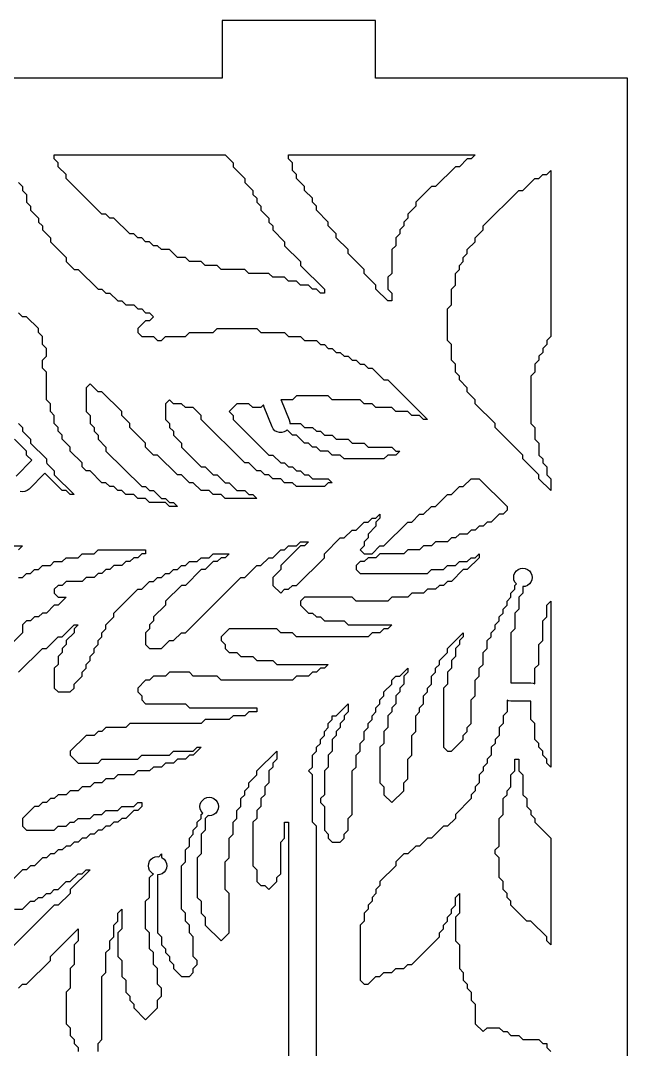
# Model space of a CAD drawing. Header units: millimetres. Extents: x 10 to 410, y 18 to 283.
# Drawn here: x 179.6 to 211.3, y 93.4 to 147 of the extents above; entities that cross this region are included whole.
import ezdxf

# ---------------------------------------------------------------- set-up
doc = ezdxf.new("R2010")
doc.units = ezdxf.units.MM
doc.layers.add('CUT', color=1, linetype='Continuous')

msp = doc.modelspace()

# ---------------------------------------------------------------- linework, layer by layer
at = {"layer": 'CUT'}
for points in [[(190.134, 144), (169.134, 144), (169.134, 147), (161.134, 147), (161.134, 144), (148, 144), (148, 24), (161.134, 24), (161.134, 21), (169.134, 21), (169.134, 24), (190.134, 24), (190.134, 21), (198.134, 21), (198.134, 24), (211.2679, 24), (211.2679, 144), (198.134, 144), (198.134, 147), (190.134, 147)], [(186.154351, 135.470588), (185.947355, 135.676471), (185.740358, 135.676471), (185.533362, 135.882353), (185.326366, 135.882353), (184.498382, 136.705882), (184.291386, 136.705882), (184.08439, 136.911765), (183.877394, 136.911765), (182.014429, 138.764706), (182.014429, 138.970588), (181.600437, 139.382353), (181.600437, 139.588235), (181.393441, 139.794118), (181.393441, 140), (190.294272, 140), (190.708264, 139.588235), (190.708264, 139.382353), (191.329252, 138.764706), (191.329252, 138.558824), (191.743244, 138.147059), (191.743244, 137.941176), (191.95024, 137.735294), (191.95024, 137.529412), (192.157236, 137.323529), (192.157236, 137.117647), (192.571229, 136.705882), (192.571229, 136.5), (192.778225, 136.294118), (192.778225, 136.088235), (193.399213, 135.470588), (193.399213, 135.264706), (194.227197, 134.441176), (194.227197, 134.235294), (195.469174, 133), (195.469174, 132.794118), (195.262177, 132.794118), (195.055181, 133), (194.848185, 133), (194.641189, 133.205882), (194.227197, 133.205882), (194.020201, 133.411765), (193.606209, 133.411765), (193.399213, 133.617647), (192.778225, 133.617647), (192.571229, 133.823529), (191.536248, 133.823529), (191.329252, 134.029412), (190.087276, 134.029412), (189.88028, 134.235294), (189.259292, 134.235294), (189.052296, 134.441176), (188.431307, 134.441176), (188.224311, 134.647059), (187.810319, 134.647059), (187.396327, 135.058824), (186.982335, 135.058824), (186.775339, 135.264706), (186.568343, 135.264706), (186.361347, 135.470588)], [(203.335024, 140), (203.128028, 139.794118), (202.921032, 139.794118), (202.50704, 139.382353), (202.300044, 139.382353), (201.265063, 138.352941), (201.058067, 138.352941), (200.230083, 137.529412), (200.230083, 137.323529), (199.816091, 136.911765), (199.816091, 136.705882), (199.609095, 136.5), (199.609095, 136.294118), (199.402099, 136.088235), (199.402099, 135.882353), (199.195103, 135.676471), (199.195103, 135.264706), (198.988107, 135.058824), (198.988107, 133.823529), (198.781111, 133.617647), (198.781111, 133), (198.988107, 132.794118), (198.988107, 132.382353), (198.781111, 132.382353), (198.160122, 133), (198.160122, 133.205882), (197.539134, 133.823529), (197.539134, 134.029412), (196.71115, 134.852941), (196.71115, 135.058824), (196.090162, 135.676471), (196.090162, 135.882353), (195.67617, 136.294118), (195.67617, 136.5), (195.055181, 137.117647), (195.055181, 137.323529), (194.848185, 137.529412), (194.848185, 137.735294), (194.434193, 138.147059), (194.434193, 138.352941), (194.020201, 138.764706), (194.020201, 138.970588), (193.813205, 139.176471), (193.813205, 139.588235), (193.606209, 139.794118), (193.606209, 140)], [(202.714036, 134.647059), (202.921032, 134.852941), (202.921032, 135.058824), (203.335024, 135.470588), (203.335024, 135.676471), (203.749016, 136.088235), (203.749016, 136.294118), (205.611981, 138.147059), (205.818977, 138.147059), (206.439965, 138.764706), (206.646961, 138.764706), (206.853957, 138.970588), (207.060953, 138.970588), (207.267949, 139.176471), (207.267949, 130.529412), (207.060953, 130.323529), (207.060953, 130.117647), (206.853957, 129.911765), (206.853957, 129.705882), (206.646961, 129.5), (206.646961, 129.294118), (206.439965, 129.088235), (206.439965, 128.676471), (206.232969, 128.470588), (206.232969, 126), (206.439965, 125.794118), (206.439965, 125.176471), (206.646961, 124.970588), (206.646961, 124.352941), (206.853957, 124.147059), (206.853957, 123.941176), (207.060953, 123.735294), (207.060953, 123.323529), (207.267949, 123.117647), (207.267949, 122.5), (206.646961, 123.117647), (206.646961, 123.323529), (205.818977, 124.147059), (205.818977, 124.352941), (204.370004, 125.794118), (204.370004, 126), (203.335024, 127.029412), (203.335024, 127.235294), (202.921032, 127.647059), (202.921032, 127.852941), (202.50704, 128.264706), (202.50704, 128.470588), (202.300044, 128.676471), (202.300044, 129.088235), (202.093048, 129.294118), (202.093048, 130.117647), (201.886052, 130.323529), (201.886052, 131.970588), (202.093048, 132.176471), (202.093048, 133), (202.300044, 133.205882), (202.300044, 133.823529), (202.50704, 134.029412), (202.50704, 134.235294), (202.714036, 134.441176)], [(207.267949, 104.382353), (207.267949, 98.823529), (207.060953, 99.029412), (207.060953, 99.235294), (206.232969, 100.058824), (206.025973, 100.058824), (205.197989, 100.882353), (205.197989, 101.088235), (204.990992, 101.294118), (204.990992, 101.5), (204.783996, 101.705882), (204.783996, 102.117647), (204.577, 102.323529), (204.577, 103.352941), (204.370004, 103.558824), (204.370004, 103.764706), (204.577, 103.970588), (204.577, 105.411765), (204.783996, 105.617647), (204.783996, 106.441176), (204.990992, 106.647059), (204.990992, 106.852941), (205.197989, 107.058824), (205.197989, 107.676471), (205.404985, 107.882353), (205.404985, 108.5), (205.611981, 108.5), (205.611981, 107.882353), (205.818977, 107.676471), (205.818977, 106.647059), (206.025973, 106.441176), (206.025973, 106.029412), (206.232969, 105.823529), (206.232969, 105.617647), (206.439965, 105.411765), (206.439965, 105.205882)]]:
    msp.add_lwpolyline(points, close=True, dxfattribs=at)
for points in [[(179.530477, 138.558824), (179.737473, 138.352941), (179.737473, 138.147059), (179.944469, 137.941176), (179.944469, 137.529412), (180.151465, 137.323529), (180.151465, 137.117647), (180.565457, 136.705882), (180.565457, 136.5), (180.772453, 136.294118), (180.772453, 136.088235), (181.186445, 135.676471), (181.186445, 135.470588), (182.014429, 134.647059), (182.014429, 134.441176), (182.428421, 134.029412), (182.635418, 134.029412), (183.670398, 133), (183.877394, 133), (184.08439, 132.794118), (184.291386, 132.794118), (184.705378, 132.382353), (184.912374, 132.382353), (185.11937, 132.176471), (185.533362, 132.176471), (185.740358, 131.970588), (185.947355, 131.970588), (186.154351, 131.764706), (186.361347, 131.764706), (186.568343, 131.558824), (186.361347, 131.352941), (186.154351, 131.352941), (185.740358, 130.941176), (185.740358, 130.735294), (185.947355, 130.529412), (186.568343, 130.529412), (186.775339, 130.323529), (186.982335, 130.323529), (187.189331, 130.529412), (188.224311, 130.529412), (188.431307, 130.735294), (189.673284, 130.735294), (189.88028, 130.941176), (191.95024, 130.941176), (192.157236, 130.735294), (193.399213, 130.735294), (193.606209, 130.529412), (194.227197, 130.529412), (194.434193, 130.323529), (195.055181, 130.323529), (195.262177, 130.117647), (195.469174, 130.117647), (195.67617, 129.911765), (195.883166, 129.911765), (196.090162, 129.705882), (196.297158, 129.705882), (196.504154, 129.5), (196.71115, 129.5), (196.918146, 129.294118), (197.125142, 129.294118), (197.332138, 129.088235), (197.539134, 129.088235), (197.74613, 128.882353), (197.953126, 128.882353), (198.574114, 128.264706), (198.781111, 128.264706), (200.851071, 126.205882), (200.644075, 126.205882), (200.437079, 126.411765), (200.023087, 126.411765), (199.816091, 126.617647), (199.195103, 126.617647), (198.988107, 126.823529), (198.160122, 126.823529), (197.953126, 127.029412), (197.539134, 127.029412), (197.332138, 127.235294), (195.883166, 127.235294), (195.67617, 127.441176), (194.020201, 127.441176), (193.813205, 127.235294), (193.208463, 127.235294), (193.22356, 127.20851), (193.637553, 126.179098), (193.668732, 126.057734), (193.668136, 126), (194.227197, 126), (194.434193, 125.794118), (194.848185, 125.794118), (195.055181, 125.588235), (195.262177, 125.588235), (195.469174, 125.382353), (195.883166, 125.382353), (196.090162, 125.176471), (196.71115, 125.176471), (196.918146, 124.970588), (197.539134, 124.970588), (197.74613, 124.764706), (198.988107, 124.764706), (199.195103, 124.558824), (199.402099, 124.558824), (199.195103, 124.352941), (198.781111, 124.352941), (198.574114, 124.147059), (196.504154, 124.147059), (196.297158, 124.352941), (195.883166, 124.352941), (195.67617, 124.558824), (195.262177, 124.558824), (195.055181, 124.764706), (194.848185, 124.764706), (194.641189, 124.970588), (194.434193, 124.970588), (194.020201, 125.382353), (193.813205, 125.382353), (193.529659, 125.664373), (193.480473, 125.616193), (193.371315, 125.554664), (193.249951, 125.523485), (193.124652, 125.524779), (193.003958, 125.558459), (192.896094, 125.622229), (192.808409, 125.711743), (192.746881, 125.820902), (192.332889, 126.850314), (192.302621, 126.968131), (192.157236, 126.823529), (191.743244, 126.823529), (191.536248, 127.029412), (190.91526, 127.029412), (190.501268, 126.617647), (190.708264, 126.411765), (190.708264, 126.205882), (192.571229, 124.352941), (192.778225, 124.352941), (193.192217, 123.941176), (193.399213, 123.941176), (193.606209, 123.735294), (193.813205, 123.735294), (194.020201, 123.529412), (194.227197, 123.529412), (194.434193, 123.323529), (194.641189, 123.323529), (194.848185, 123.117647), (195.67617, 123.117647), (195.883166, 122.911765), (195.67617, 122.911765), (195.469174, 122.705882), (194.020201, 122.705882), (193.813205, 122.911765), (193.399213, 122.911765), (193.192217, 123.117647), (192.778225, 123.117647), (192.571229, 123.323529), (192.364233, 123.323529), (192.157236, 123.529412), (191.95024, 123.529412), (191.536248, 123.941176), (191.329252, 123.941176), (189.052296, 126.205882), (189.052296, 126.411765), (188.638303, 126.823529), (188.224311, 126.823529), (188.017315, 127.029412), (187.603323, 127.029412), (187.396327, 127.235294), (187.189331, 127.029412), (187.189331, 126.205882), (187.396327, 126), (187.396327, 125.794118), (187.603323, 125.588235), (187.603323, 125.382353), (188.017315, 124.970588), (188.017315, 124.764706), (189.052296, 123.735294), (189.259292, 123.735294), (189.673284, 123.323529), (189.88028, 123.323529), (190.294272, 122.911765), (190.501268, 122.911765), (190.91526, 122.5), (191.329252, 122.5), (191.536248, 122.294118), (191.743244, 122.294118), (191.95024, 122.088235), (190.294272, 122.088235), (190.087276, 122.294118), (189.673284, 122.294118), (189.466288, 122.5), (189.052296, 122.5), (188.638303, 122.911765), (188.431307, 122.911765), (188.017315, 123.323529), (187.810319, 123.323529), (186.775339, 124.352941), (186.568343, 124.352941), (186.154351, 124.764706), (186.154351, 124.970588), (185.326366, 125.794118), (185.326366, 126), (184.912374, 126.411765), (184.912374, 126.617647), (183.877394, 127.647059), (183.670398, 127.647059), (183.256406, 128.058824), (183.04941, 127.852941), (183.04941, 126.617647), (183.256406, 126.411765), (183.256406, 126), (183.463402, 125.794118), (183.463402, 125.588235), (183.670398, 125.382353), (183.670398, 125.176471), (184.08439, 124.764706), (184.08439, 124.558824), (185.947355, 122.705882), (186.154351, 122.705882), (186.361347, 122.5), (186.568343, 122.5), (186.982335, 122.088235), (187.189331, 122.088235), (187.396327, 121.882353), (187.603323, 121.882353), (187.810319, 121.676471), (187.396327, 121.676471), (187.189331, 121.882353), (186.361347, 121.882353), (186.154351, 122.088235), (185.740358, 122.088235), (185.533362, 122.294118), (185.11937, 122.294118), (184.912374, 122.5), (184.705378, 122.5), (184.498382, 122.705882), (184.291386, 122.705882), (184.08439, 122.911765), (183.877394, 122.911765), (183.256406, 123.529412), (183.04941, 123.529412), (182.842414, 123.735294), (182.842414, 123.941176), (182.221425, 124.558824), (182.221425, 124.764706), (181.807433, 125.176471), (181.807433, 125.382353), (181.600437, 125.588235), (181.600437, 125.794118), (181.393441, 126), (181.393441, 126.411765), (181.186445, 126.617647), (181.186445, 127.029412), (180.979449, 127.235294), (180.979449, 128.676471), (180.772453, 128.882353), (180.772453, 129.294118), (180.979449, 129.5), (180.979449, 129.911765), (180.772453, 130.117647), (180.772453, 130.529412), (180.565457, 130.735294), (180.565457, 130.941176), (179.944469, 131.558824), (179.737473, 131.558824), (179.530477, 131.764706)], [(179.530477, 126), (179.737473, 125.794118), (179.737473, 125.588235), (180.151465, 125.176471), (180.151465, 124.970588), (180.979449, 124.147059), (180.979449, 123.972674), (181.001926, 123.91882), (181.393441, 123.529412), (181.393441, 123.323529), (182.428421, 122.294118), (182.221425, 122.294118), (182.014429, 122.5), (181.807433, 122.5), (180.901316, 123.401242), (180.077798, 122.57327), (179.978593, 122.496721), (179.862956, 122.448457), (179.738767, 122.431766), (179.614491, 122.447787)], [(179.397147, 123.250259), (180.220665, 124.078231), (179.944469, 124.352941), (179.944469, 124.558824), (179.32348, 125.176471)], [(179.530477, 113.029412), (180.772453, 114.264706), (180.979449, 114.264706), (181.600437, 114.882353), (181.807433, 114.882353), (182.428421, 115.5), (182.635418, 115.5), (182.428421, 115.294118), (182.428421, 115.088235), (182.014429, 114.676471), (182.014429, 114.470588), (181.807433, 114.264706), (181.807433, 114.058824), (181.600437, 113.852941), (181.600437, 113.441176), (181.393441, 113.235294), (181.393441, 112.205882), (181.600437, 112), (182.221425, 112), (182.428421, 112.205882), (182.428421, 112.411765), (182.842414, 112.823529), (182.842414, 113.029412), (183.04941, 113.235294), (183.04941, 113.441176), (183.256406, 113.647059), (183.256406, 113.852941), (183.463402, 114.058824), (183.463402, 114.264706), (183.670398, 114.470588), (183.670398, 114.676471), (183.877394, 114.882353), (183.877394, 115.088235), (184.08439, 115.294118), (184.08439, 115.5), (184.498382, 115.911765), (184.498382, 116.117647), (185.740358, 117.352941), (185.947355, 117.352941), (186.361347, 117.764706), (186.568343, 117.764706), (186.775339, 117.970588), (186.982335, 117.970588), (187.189331, 118.176471), (187.396327, 118.176471), (187.603323, 118.382353), (187.810319, 118.382353), (188.017315, 118.588235), (188.224311, 118.588235), (188.431307, 118.794118), (188.845299, 118.794118), (189.052296, 119), (189.466288, 119), (189.673284, 119.205882), (190.501268, 119.205882), (190.294272, 119), (190.087276, 119), (189.88028, 118.794118), (189.673284, 118.794118), (189.259292, 118.382353), (189.052296, 118.382353), (188.224311, 117.558824), (188.017315, 117.558824), (187.189331, 116.735294), (187.189331, 116.529412), (186.568343, 115.911765), (186.568343, 115.705882), (186.361347, 115.5), (186.361347, 115.294118), (186.154351, 115.088235), (186.154351, 114.470588), (186.361347, 114.264706), (186.982335, 114.264706), (187.396327, 114.676471), (187.603323, 114.676471), (188.017315, 115.088235), (188.224311, 115.088235), (191.122256, 117.970588), (191.329252, 117.970588), (191.95024, 118.588235), (192.157236, 118.588235), (192.571229, 119), (192.778225, 119), (193.192217, 119.411765), (193.399213, 119.411765), (193.606209, 119.617647), (194.020201, 119.617647), (194.227197, 119.823529), (194.641189, 119.823529), (194.434193, 119.617647), (194.227197, 119.617647), (193.192217, 118.588235), (193.192217, 118.382353), (192.778225, 117.970588), (192.778225, 117.558824), (193.192217, 117.147059), (193.399213, 117.352941), (193.606209, 117.352941), (193.813205, 117.558824), (194.020201, 117.558824), (195.469174, 119), (195.469174, 119.205882), (196.297158, 120.029412), (196.504154, 120.029412), (196.918146, 120.441176), (197.125142, 120.441176), (197.539134, 120.852941), (197.74613, 120.852941), (197.953126, 121.058824), (198.160122, 121.058824), (198.367118, 121.264706), (198.367118, 121.058824), (198.160122, 120.852941), (198.160122, 120.647059), (197.74613, 120.235294), (197.74613, 120.029412), (197.539134, 119.823529), (197.539134, 119.617647), (197.332138, 119.411765), (197.539134, 119.205882), (197.953126, 119.205882), (198.367118, 119.617647), (198.574114, 119.617647), (199.816091, 120.852941), (200.023087, 120.852941), (200.437079, 121.264706), (200.644075, 121.264706), (201.058067, 121.676471), (201.265063, 121.676471), (201.886052, 122.294118), (202.093048, 122.294118), (202.50704, 122.705882), (202.714036, 122.705882), (203.128028, 123.117647), (203.54202, 123.117647), (204.990992, 121.676471), (204.990992, 121.470588), (204.783996, 121.264706), (204.577, 121.264706), (204.163008, 120.852941), (203.956012, 120.852941), (203.749016, 120.647059), (203.54202, 120.647059), (203.335024, 120.441176), (203.128028, 120.441176), (202.921032, 120.235294), (202.50704, 120.235294), (202.300044, 120.029412), (202.093048, 120.029412), (201.886052, 119.823529), (201.265063, 119.823529), (201.058067, 119.617647), (200.644075, 119.617647), (200.437079, 119.411765), (199.816091, 119.411765), (199.609095, 119.205882), (198.367118, 119.205882), (198.160122, 119), (197.74613, 119), (197.539134, 118.794118), (197.332138, 118.794118), (197.125142, 118.588235), (197.125142, 118.382353), (197.332138, 118.176471), (200.851071, 118.176471), (201.058067, 118.382353), (201.679055, 118.382353), (201.886052, 118.588235), (202.300044, 118.588235), (202.50704, 118.794118), (202.921032, 118.794118), (203.128028, 119), (203.335024, 119), (203.54202, 119.205882), (203.54202, 119), (202.921032, 118.382353), (202.714036, 118.382353), (202.093048, 117.764706), (201.886052, 117.764706), (201.679055, 117.558824), (201.472059, 117.558824), (201.265063, 117.352941), (200.851071, 117.352941), (200.644075, 117.147059), (200.023087, 117.147059), (199.816091, 116.941176), (198.988107, 116.941176), (198.781111, 116.735294), (197.125142, 116.735294), (196.918146, 116.941176), (194.434193, 116.941176), (194.227197, 116.735294), (194.227197, 116.529412), (194.641189, 116.117647), (194.848185, 116.117647), (195.055181, 115.911765), (195.262177, 115.911765), (195.469174, 115.705882), (196.504154, 115.705882), (196.71115, 115.5), (198.988107, 115.5), (198.781111, 115.294118), (198.574114, 115.294118), (198.367118, 115.088235), (197.953126, 115.088235), (197.74613, 114.882353), (194.020201, 114.882353), (193.813205, 115.088235), (193.192217, 115.088235), (192.985221, 115.294118), (190.501268, 115.294118), (190.087276, 114.882353), (190.087276, 114.676471), (190.294272, 114.470588), (190.294272, 114.264706), (190.501268, 114.058824), (190.91526, 114.058824), (191.122256, 113.852941), (191.743244, 113.852941), (191.95024, 113.647059), (192.778225, 113.647059), (192.985221, 113.441176), (195.67617, 113.441176), (195.469174, 113.235294), (195.262177, 113.235294), (195.055181, 113.029412), (194.848185, 113.029412), (194.641189, 112.823529), (194.020201, 112.823529), (193.813205, 112.617647), (190.087276, 112.617647), (189.88028, 112.823529), (188.638303, 112.823529), (188.431307, 113.029412), (187.396327, 113.029412), (187.189331, 112.823529), (186.568343, 112.823529), (186.361347, 112.617647), (186.154351, 112.617647), (185.740358, 112.205882), (185.740358, 112), (185.947355, 111.794118), (185.947355, 111.588235), (186.154351, 111.382353), (188.224311, 111.382353), (188.431307, 111.176471), (191.95024, 111.176471), (191.95024, 110.970588), (191.536248, 110.970588), (191.329252, 110.764706), (190.708264, 110.764706), (190.501268, 110.558824), (189.259292, 110.558824), (189.052296, 110.352941), (185.326366, 110.352941), (185.11937, 110.147059), (184.08439, 110.147059), (183.877394, 109.941176), (183.670398, 109.941176), (183.463402, 109.735294), (183.04941, 109.735294), (182.221425, 108.911765), (182.221425, 108.705882), (182.635418, 108.294118), (183.670398, 108.294118), (183.877394, 108.5), (185.740358, 108.5), (185.947355, 108.705882), (187.396327, 108.705882), (187.603323, 108.911765), (188.638303, 108.911765), (188.845299, 109.117647), (189.052296, 109.117647), (188.638303, 108.705882), (188.431307, 108.705882), (188.224311, 108.5), (187.810319, 108.5), (187.603323, 108.294118), (187.189331, 108.294118), (186.982335, 108.088235), (186.568343, 108.088235), (186.361347, 107.882353), (185.740358, 107.882353), (185.533362, 107.676471), (184.705378, 107.676471), (184.498382, 107.470588), (184.08439, 107.470588), (183.877394, 107.264706), (183.463402, 107.264706), (183.256406, 107.058824), (182.842414, 107.058824), (182.635418, 106.852941), (182.221425, 106.852941), (182.014429, 106.647059), (181.600437, 106.647059), (181.393441, 106.441176), (181.186445, 106.441176), (180.979449, 106.235294), (180.772453, 106.235294), (180.565457, 106.029412), (180.358461, 106.029412), (179.737473, 105.411765), (179.737473, 105), (179.944469, 104.794118), (181.393441, 104.794118), (181.600437, 105), (182.014429, 105), (182.221425, 105.205882), (182.428421, 105.205882), (182.635418, 105.411765), (183.256406, 105.411765), (183.463402, 105.617647), (183.877394, 105.617647), (184.08439, 105.823529), (184.705378, 105.823529), (184.912374, 106.029412), (185.533362, 106.029412), (185.740358, 106.235294), (185.947355, 106.235294), (185.947355, 106.029412), (185.740358, 105.823529), (185.533362, 105.823529), (185.11937, 105.411765), (184.912374, 105.411765), (184.705378, 105.205882), (184.498382, 105.205882), (184.291386, 105), (184.08439, 105), (183.877394, 104.794118), (183.670398, 104.794118), (183.463402, 104.588235), (183.256406, 104.588235), (183.04941, 104.382353), (182.842414, 104.382353), (182.635418, 104.176471), (182.428421, 104.176471), (182.221425, 103.970588), (182.014429, 103.970588), (181.807433, 103.764706), (181.600437, 103.764706), (181.393441, 103.558824), (181.186445, 103.558824), (180.979449, 103.352941), (180.772453, 103.352941), (180.358461, 102.941176), (180.151465, 102.941176), (179.944469, 102.735294), (179.737473, 102.735294), (178.081504, 101.088235)], [(178.081504, 119.617647), (179.737473, 119.617647), (179.530477, 119.411765)], [(179.530477, 117.970588), (179.737473, 117.970588), (179.944469, 118.176471), (180.151465, 118.176471), (180.358461, 118.382353), (180.565457, 118.382353), (180.772453, 118.588235), (181.186445, 118.588235), (181.393441, 118.794118), (181.807433, 118.794118), (182.014429, 119), (182.635418, 119), (182.842414, 119.205882), (183.463402, 119.205882), (183.670398, 119.411765), (186.154351, 119.411765), (186.154351, 119.205882), (185.947355, 119.205882), (185.740358, 119), (185.533362, 119), (185.326366, 118.794118), (185.11937, 118.794118), (184.912374, 118.588235), (184.498382, 118.588235), (184.291386, 118.382353), (184.08439, 118.382353), (183.877394, 118.176471), (183.670398, 118.176471), (183.463402, 117.970588), (183.04941, 117.970588), (182.842414, 117.764706), (182.014429, 117.764706), (181.807433, 117.558824), (181.600437, 117.558824), (181.393441, 117.352941), (181.393441, 117.147059), (181.600437, 116.941176), (182.014429, 116.941176), (181.600437, 116.529412), (181.393441, 116.529412), (180.979449, 116.117647), (180.772453, 116.117647), (180.565457, 115.911765), (180.358461, 115.911765), (180.151465, 115.705882), (179.944469, 115.705882), (179.737473, 115.5), (179.737473, 115.088235), (178.702492, 114.058824)], [(195.055181, 89.147059), (195.055181, 105), (194.848185, 105.205882), (194.848185, 107.676471), (194.641189, 107.882353), (194.848185, 108.088235), (194.848185, 108.705882), (195.055181, 108.911765), (195.055181, 109.117647), (195.262177, 109.323529), (195.262177, 109.529412), (195.469174, 109.735294), (195.469174, 109.941176), (195.67617, 110.147059), (195.67617, 110.352941), (195.883166, 110.558824), (195.883166, 110.764706), (196.090162, 110.764706), (196.71115, 111.382353), (196.71115, 110.970588), (196.504154, 110.764706), (196.504154, 110.558824), (196.297158, 110.352941), (196.297158, 110.147059), (196.090162, 109.941176), (196.090162, 109.735294), (195.883166, 109.529412), (195.883166, 108.911765), (195.67617, 108.705882), (195.67617, 108.088235), (195.469174, 107.882353), (195.469174, 106.647059), (195.262177, 106.441176), (195.262177, 106.235294), (195.469174, 106.029412), (195.469174, 104.794118), (195.67617, 104.588235), (195.67617, 104.382353), (195.883166, 104.176471), (196.297158, 104.176471), (196.504154, 104.382353), (196.504154, 104.588235), (196.71115, 104.794118), (196.71115, 105.411765), (196.918146, 105.617647), (196.918146, 107.882353), (197.125142, 108.088235), (197.125142, 108.705882), (197.332138, 108.911765), (197.332138, 109.323529), (197.539134, 109.529412), (197.539134, 109.941176), (197.74613, 110.147059), (197.74613, 110.352941), (197.953126, 110.558824), (197.953126, 110.764706), (198.160122, 110.970588), (198.160122, 111.176471), (198.367118, 111.382353), (198.367118, 111.588235), (198.574114, 111.794118), (198.574114, 112), (198.988107, 112.411765), (198.988107, 112.617647), (199.195103, 112.823529), (199.402099, 112.823529), (199.816091, 113.235294), (199.816091, 113.029412), (199.609095, 112.823529), (199.609095, 112.411765), (199.402099, 112.205882), (199.402099, 112), (199.195103, 111.794118), (199.195103, 111.382353), (198.988107, 111.176471), (198.988107, 110.970588), (198.781111, 110.764706), (198.781111, 110.147059), (198.574114, 109.941176), (198.574114, 109.323529), (198.367118, 109.117647), (198.367118, 107.264706), (198.574114, 107.058824), (198.574114, 106.647059), (198.988107, 106.235294), (199.609095, 106.852941), (199.609095, 107.264706), (199.816091, 107.470588), (199.816091, 108.5), (200.023087, 108.705882), (200.023087, 109.735294), (200.230083, 109.941176), (200.230083, 110.764706), (200.437079, 110.970588), (200.437079, 111.176471), (200.644075, 111.382353), (200.644075, 111.794118), (200.851071, 112), (200.851071, 112.205882), (201.058067, 112.411765), (201.058067, 112.823529), (201.265063, 113.029412), (201.265063, 113.235294), (201.472059, 113.441176), (201.472059, 113.647059), (201.886052, 114.058824), (201.886052, 114.264706), (202.714036, 115.088235), (202.714036, 114.882353), (202.50704, 114.676471), (202.50704, 114.470588), (202.300044, 114.264706), (202.300044, 113.852941), (202.093048, 113.647059), (202.093048, 113.235294), (201.886052, 113.029412), (201.886052, 112.411765), (201.679055, 112.205882), (201.679055, 109.117647), (201.886052, 108.911765), (202.093048, 108.911765), (202.714036, 109.529412), (202.714036, 109.735294), (202.921032, 109.941176), (202.921032, 110.147059), (203.128028, 110.352941), (203.128028, 111.588235), (203.335024, 111.794118), (203.335024, 112.617647), (203.54202, 112.823529), (203.54202, 113.235294), (203.749016, 113.441176), (203.749016, 114.058824), (203.956012, 114.264706), (203.956012, 114.676471), (204.163008, 114.882353), (204.163008, 115.088235), (204.370004, 115.294118), (204.370004, 115.5), (204.577, 115.705882), (204.577, 115.911765), (204.783996, 116.117647), (204.783996, 116.323529), (204.990992, 116.529412), (204.990992, 116.735294), (205.197989, 116.941176), (205.197989, 117.147059), (205.404985, 117.352941), (205.404985, 117.558824), (205.478771, 117.632213), (205.403285, 117.730588), (205.355332, 117.846355), (205.338977, 117.970588), (205.355332, 118.094821), (205.403285, 118.210588), (205.479565, 118.309999), (205.578977, 118.38628), (205.694744, 118.434233), (205.818977, 118.450588), (205.94321, 118.434233), (206.058977, 118.38628), (206.158388, 118.309999), (206.234669, 118.210588), (206.282621, 118.094821), (206.298977, 117.970588), (206.282621, 117.846355), (206.234669, 117.730588), (206.158388, 117.631177), (206.058977, 117.554896), (205.94321, 117.506944), (205.818977, 117.490588), (205.818977, 117.147059), (205.611981, 116.941176), (205.611981, 116.323529), (205.404985, 116.117647), (205.404985, 115.294118), (205.197989, 115.088235), (205.197989, 112.48), (206.232969, 112.48), (206.357202, 112.463644), (206.439965, 112.429363), (206.439965, 113.235294), (206.646961, 113.441176), (206.646961, 114.470588), (206.853957, 114.676471), (206.853957, 115.705882), (207.060953, 115.911765), (207.060953, 116.529412), (207.267949, 116.735294), (207.267949, 108.088235), (207.060953, 108.294118), (207.060953, 108.5), (206.853957, 108.705882), (206.853957, 108.911765), (206.646961, 109.117647), (206.646961, 109.323529), (206.439965, 109.529412), (206.439965, 110.352941), (206.232969, 110.558824), (206.232969, 111.52), (205.197989, 111.52), (205.073755, 111.536356), (204.990992, 111.570637), (204.990992, 110.970588), (204.783996, 110.764706), (204.783996, 110.352941), (204.577, 110.147059), (204.577, 109.735294), (204.370004, 109.529412), (204.370004, 109.323529), (204.163008, 109.117647), (204.163008, 108.705882), (203.956012, 108.5), (203.956012, 108.294118), (203.749016, 108.088235), (203.749016, 107.882353), (203.54202, 107.676471), (203.54202, 107.264706), (203.335024, 107.058824), (203.335024, 106.852941), (203.128028, 106.647059), (203.128028, 106.441176), (202.300044, 105.617647), (202.300044, 105.411765), (201.886052, 105), (201.679055, 105), (201.058067, 104.382353), (200.851071, 104.382353), (200.437079, 103.970588), (200.230083, 103.970588), (199.816091, 103.558824), (199.609095, 103.558824), (199.195103, 103.147059), (199.195103, 102.941176), (198.367118, 102.117647), (198.367118, 101.911765), (198.160122, 101.705882), (198.160122, 101.5), (197.953126, 101.294118), (197.953126, 101.088235), (197.74613, 100.882353), (197.74613, 100.676471), (197.539134, 100.470588), (197.539134, 100.058824), (197.332138, 99.852941), (197.332138, 96.970588), (197.539134, 96.764706), (197.74613, 96.764706), (198.160122, 97.176471), (198.367118, 97.176471), (198.574114, 97.382353), (198.988107, 97.382353), (199.195103, 97.588235), (199.609095, 97.588235), (199.816091, 97.794118), (200.023087, 97.794118), (201.472059, 99.235294), (201.472059, 99.441176), (201.679055, 99.647059), (201.679055, 99.852941), (201.886052, 100.058824), (201.886052, 100.264706), (202.093048, 100.470588), (202.093048, 100.676471), (202.300044, 100.882353), (202.300044, 101.294118), (202.50704, 101.5), (202.50704, 100.470588), (202.300044, 100.264706), (202.300044, 99.029412), (202.50704, 98.823529), (202.50704, 97.588235), (202.714036, 97.382353), (202.714036, 96.970588), (202.921032, 96.764706), (202.921032, 96.558824), (203.128028, 96.352941), (203.128028, 95.941176), (203.335024, 95.735294), (203.335024, 94.705882), (203.749016, 94.294118), (203.956012, 94.5), (204.577, 94.5), (204.783996, 94.294118), (204.990992, 94.294118), (205.197989, 94.088235), (205.611981, 94.088235), (205.818977, 93.882353), (206.646961, 93.882353), (206.853957, 93.676471), (207.060953, 93.676471), (207.060953, 93.470588), (207.267949, 93.264706)], [(183.670398, 93.264706), (183.670398, 93.676471), (183.877394, 93.882353), (183.877394, 97.176471), (184.08439, 97.382353), (184.08439, 98.411765), (184.291386, 98.617647), (184.291386, 99.029412), (184.498382, 99.235294), (184.498382, 99.852941), (184.705378, 100.058824), (184.705378, 100.470588), (184.912374, 100.676471), (184.912374, 99.647059), (184.705378, 99.441176), (184.705378, 98.205882), (184.912374, 98), (184.912374, 97.176471), (185.11937, 96.970588), (185.11937, 96.352941), (185.326366, 96.147059), (185.326366, 95.941176), (185.533362, 95.735294), (185.533362, 95.529412), (186.154351, 94.911765), (186.775339, 95.529412), (186.775339, 95.941176), (186.982335, 96.147059), (186.982335, 96.558824), (186.775339, 96.764706), (186.775339, 97.588235), (186.568343, 97.794118), (186.568343, 98.411765), (186.361347, 98.617647), (186.361347, 99.441176), (186.154351, 99.647059), (186.154351, 101.088235), (186.361347, 101.294118), (186.361347, 102.323529), (186.555851, 102.516988), (186.535339, 102.525484), (186.435928, 102.601765), (186.359647, 102.701176), (186.311694, 102.816943), (186.295339, 102.941176), (186.311694, 103.06541), (186.359647, 103.181176), (186.435928, 103.280588), (186.535339, 103.356869), (186.651106, 103.404821), (186.775339, 103.421176), (186.835924, 103.4132), (186.982335, 103.558824), (186.982335, 103.370539), (187.015339, 103.356869), (187.11475, 103.280588), (187.191031, 103.181176), (187.238983, 103.06541), (187.255339, 102.941176), (187.238983, 102.816943), (187.191031, 102.701176), (187.11475, 102.601765), (187.015339, 102.525484), (186.899572, 102.477532), (186.775339, 102.461176), (186.775339, 99.441176), (186.982335, 99.235294), (186.982335, 98.823529), (187.189331, 98.617647), (187.189331, 98.411765), (187.396327, 98.205882), (187.396327, 98), (187.603323, 97.794118), (187.603323, 97.588235), (188.017315, 97.176471), (188.431307, 97.176471), (188.638303, 97.382353), (188.638303, 97.588235), (188.845299, 97.794118), (188.845299, 98), (188.638303, 98.205882), (188.638303, 99.235294), (188.431307, 99.441176), (188.431307, 99.852941), (188.224311, 100.058824), (188.224311, 100.470588), (188.017315, 100.676471), (188.017315, 102.941176), (188.224311, 103.147059), (188.224311, 103.764706), (188.431307, 103.970588), (188.431307, 104.382353), (188.638303, 104.588235), (188.638303, 104.794118), (188.845299, 105), (188.845299, 105.205882), (189.052296, 105.411765), (189.052296, 105.617647), (189.126082, 105.691036), (189.050595, 105.789412), (189.002643, 105.905179), (188.986288, 106.029412), (189.002643, 106.153645), (189.050595, 106.269412), (189.126876, 106.368823), (189.226288, 106.445104), (189.342055, 106.493056), (189.466288, 106.509412), (189.590521, 106.493056), (189.706288, 106.445104), (189.805699, 106.368823), (189.88198, 106.269412), (189.929932, 106.153645), (189.946288, 106.029412), (189.929932, 105.905179), (189.88198, 105.789412), (189.805699, 105.690001), (189.706288, 105.61372), (189.590521, 105.565767), (189.466288, 105.549412), (189.405703, 105.557388), (189.259292, 105.411765), (189.259292, 104.794118), (189.052296, 104.588235), (189.052296, 103.558824), (188.845299, 103.352941), (188.845299, 101.294118), (189.052296, 101.088235), (189.052296, 100.470588), (189.259292, 100.264706), (189.259292, 99.852941), (190.087276, 99.029412), (190.501268, 99.441176), (190.501268, 101.5), (190.294272, 101.705882), (190.294272, 103.147059), (190.501268, 103.352941), (190.501268, 104.382353), (190.708264, 104.588235), (190.708264, 105.205882), (190.91526, 105.411765), (190.91526, 105.823529), (191.122256, 106.029412), (191.122256, 106.441176), (191.329252, 106.647059), (191.329252, 106.852941), (191.536248, 107.058824), (191.536248, 107.264706), (191.95024, 107.676471), (191.95024, 107.882353), (192.985221, 108.911765), (192.985221, 108.5), (192.778225, 108.294118), (192.778225, 108.088235), (192.571229, 107.882353), (192.571229, 107.264706), (192.364233, 107.058824), (192.364233, 106.647059), (192.157236, 106.441176), (192.157236, 106.029412), (191.95024, 105.823529), (191.95024, 105.411765), (191.743244, 105.205882), (191.743244, 102.941176), (191.95024, 102.735294), (191.95024, 102.117647), (192.157236, 101.911765), (192.364233, 101.911765), (192.571229, 101.705882), (192.985221, 102.117647), (192.985221, 102.323529), (193.192217, 102.529412), (193.192217, 104.176471), (193.399213, 104.382353), (193.399213, 105.205882), (193.606209, 105.205882), (193.606209, 88.692497)], [(179.32348, 100.676471), (179.737473, 100.676471), (180.151465, 101.088235), (180.358461, 101.088235), (180.565457, 101.294118), (180.772453, 101.294118), (180.979449, 101.5), (181.186445, 101.5), (181.393441, 101.705882), (181.600437, 101.705882), (182.014429, 102.117647), (182.221425, 102.117647), (182.635418, 102.529412), (182.842414, 102.529412), (183.04941, 102.735294), (183.256406, 102.735294), (182.221425, 101.705882), (182.221425, 101.5), (181.600437, 100.882353), (181.393441, 100.882353), (178.702492, 98.205882)], [(179.530477, 96.558824), (179.737473, 96.764706), (179.944469, 96.764706), (181.186445, 98), (181.186445, 98.205882), (182.635418, 99.647059), (182.635418, 99.029412), (182.428421, 98.823529), (182.428421, 97.794118), (182.221425, 97.588235), (182.221425, 96.558824), (182.014429, 96.352941), (182.014429, 94.705882), (182.221425, 94.5), (182.221425, 94.088235), (182.428421, 93.882353), (182.428421, 93.676471), (182.635418, 93.470588), (182.635418, 93.264706)]]:
    msp.add_lwpolyline(points, dxfattribs=at)

doc.saveas('drawing.dxf')
